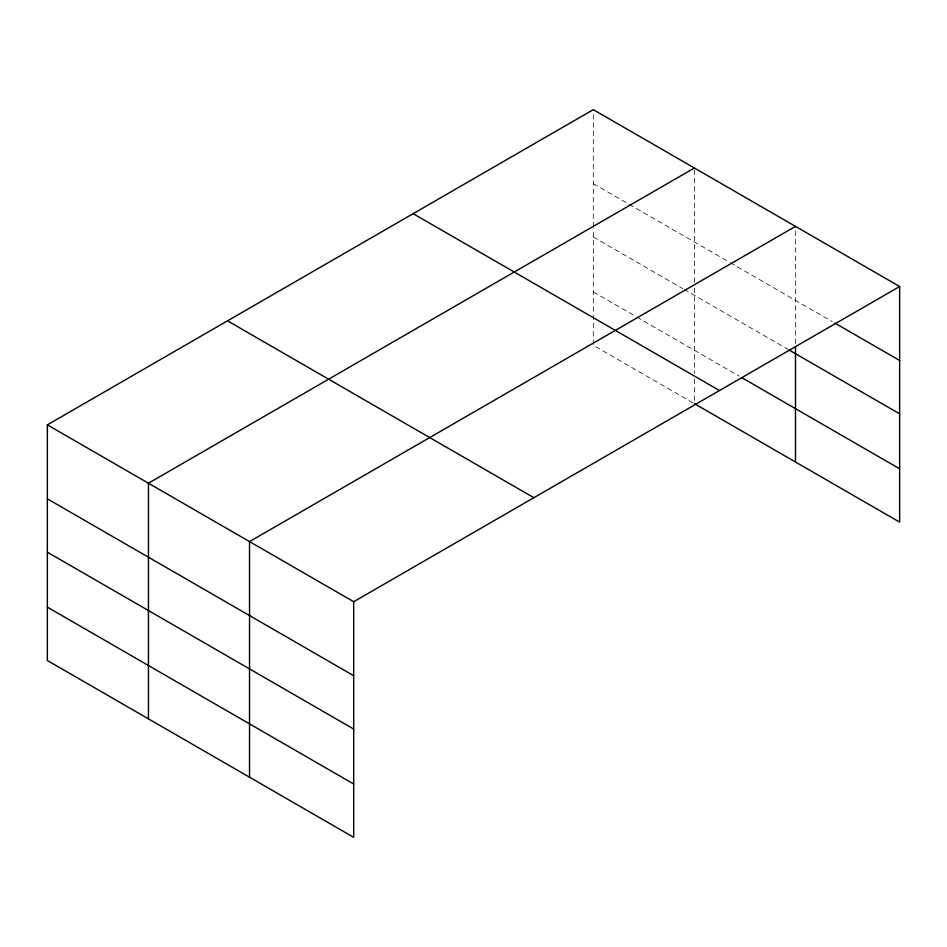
<?xml version="1.0" encoding="UTF-8"?>
<svg xmlns="http://www.w3.org/2000/svg" width="947" height="947" viewBox="0 0 947 947"><rect width="100%" height="100%" fill="white"/><g stroke="black" fill="none" stroke-linecap="round" stroke-linejoin="round"><path stroke-width="0.71" stroke-dasharray="4.74 3.55" d="M693.121 402.913L593.307 345.276L593.307 228.322M593.307 226.878L593.307 109.651M694.4 288.125L694.4 373.367M694.4 282.36L694.4 168.01M795.492 343.607L795.492 226.38M593.307 183.623L627.861 203.569M629.139 204.315L728.953 261.94M730.232 262.674L832.33 321.625M593.307 236.975L682.882 288.693M684.172 289.427L787.821 349.265M593.307 291.936L635.544 316.31M636.822 317.056L739.193 376.16M694.4 379.131L694.4 402.203"/><path stroke-width="1.42" d="M899.65 286.515L593.307 109.651L47.35 424.86L47.35 660.485L353.693 837.349L353.693 601.724L899.65 286.515L899.65 522.14L694.4 403.647M795.492 346.495L795.492 462.006M694.4 168.01L148.442 483.219L148.442 718.856M795.492 226.38L249.535 541.589L249.535 777.215M834.875 323.093L899.65 360.487M789.1 350.011L899.65 413.839M741.75 377.64L899.65 468.801M413.141 213.667L719.483 390.531M227.517 320.832L533.859 497.696M47.35 424.86L353.693 601.724M47.35 498.832L353.693 675.696M47.35 552.184L353.693 729.048M47.35 607.145L353.693 784.009"/></g></svg>
